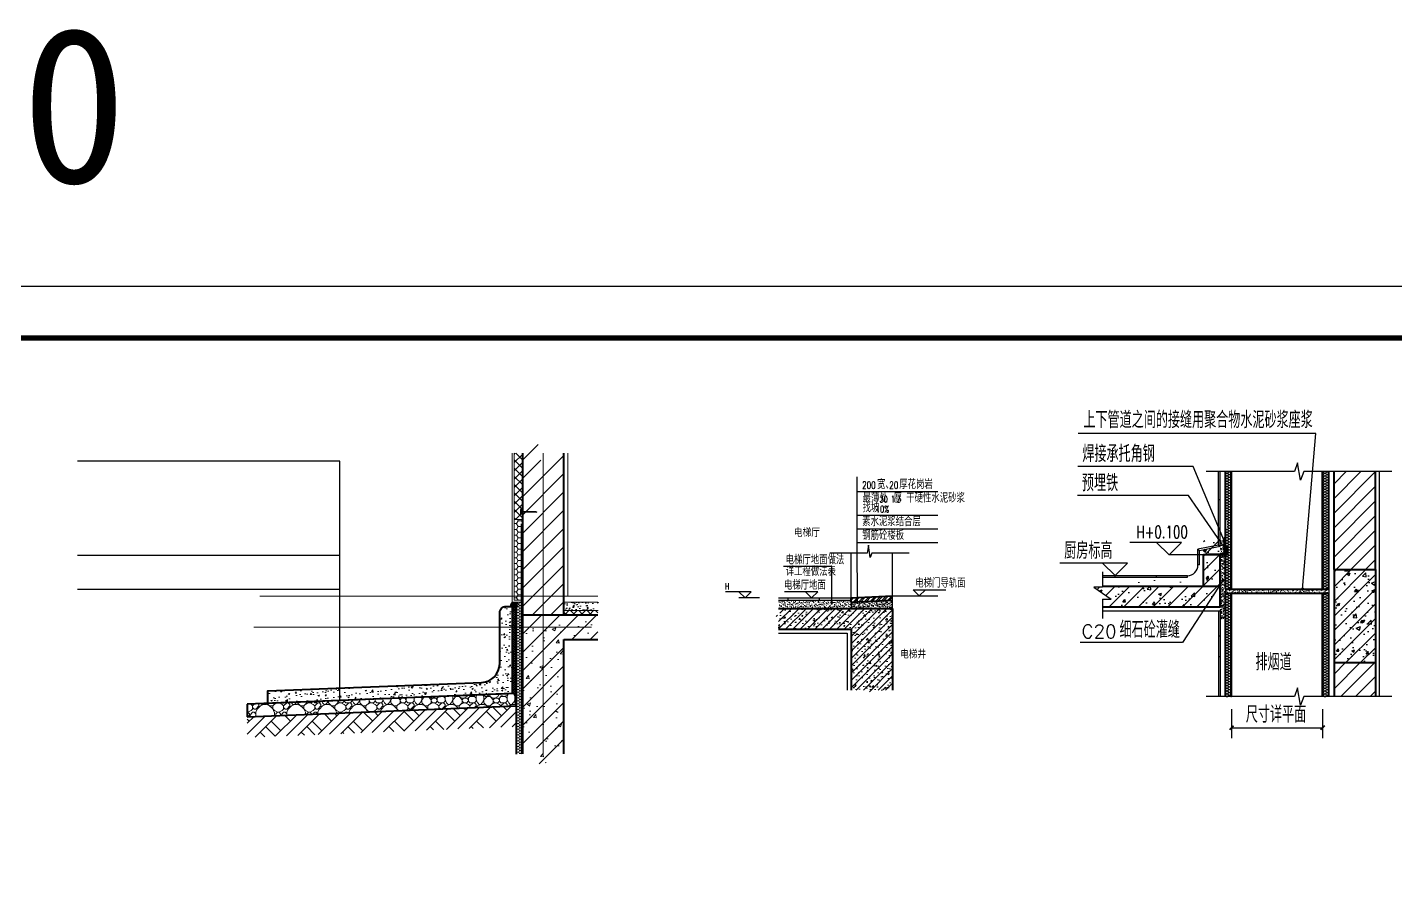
# Model space of a CAD drawing. Extents: x -518115 to 1124316, y -209821 to 1628073.
# Drawn here: x 817215 to 823826, y 933685 to 937882 of the extents above; entities that cross this region are included whole.
import ezdxf

# ---------------------------------------------------------------- set-up
doc = ezdxf.new("R2010")
doc.units = 0
doc.header["$LTSCALE"] = 1000
doc.header["$MEASUREMENT"] = 0
doc.linetypes.add('DASH', pattern=[0.35, 0.25, -0.1])
doc.linetypes.add('DOTE', pattern=[2.42, 2, -0.2, 0.02, -0.2])
for name, color, linetype in [('7', 7, 'Continuous'), ('DIM_ELEV', 3, 'Continuous'), ('DIM_LEAD', 3, 'Continuous'), ('DIM_SYMB', 3, 'Continuous'), ('PUB_DIM', 3, 'Continuous'), ('PUB_HACTH', 252, 'Continuous'), ('PUB_TEXT', 4, 'Continuous'), ('text', 7, 'Continuous'), ('图框', 140, 'Continuous'), ('防水层', 150, 'Continuous')]:
    doc.layers.add(name, color=color, linetype=linetype)
for name, color, linetype, lineweight in [('DOTE', 19, 'DOTE', 9), ('PUB_HATCH', 8, 'Continuous', 9), ('WALL', 9, 'Continuous', 40), ('填充', 251, 'Continuous', 5)]:
    doc.layers.add(name, color=color, linetype=linetype, lineweight=lineweight)
doc.layers.add('yichutu', color=7, linetype='Continuous', true_color=0xffffff, plot=False)
doc.styles.add('_TCH_DIM', font='SIMPLEX.shx', dxfattribs={"width": 0.7, "bigfont": 'GBCBIG.shx'})
doc.styles.add('_TCH_LABEL', font='')
doc.styles.add('ZJDZ', font='')
doc.styles.get('_TCH_LABEL').set_extended_font_data('SimHei')
doc.styles.get('ZJDZ').set_extended_font_data('NSimSun')
pattern_1 = [(0, (786715.956, 1020375.111), (11.25, 6.4951905), [7.5, -15]), (120, (786715.956, 1020375.111), (-11.24999998, 6.49519054), [7.5, -15]), (60, (786715.956, 1020375.111), (2e-08, 12.99038104), [-15, 7.5])]
pattern_2 = [(45, (666826.428, 959920.667), (-6.6291261, 6.6291261), []), (45, (666830.847, 959920.667), (-6.6291261, 6.6291261), [])]
pattern_3 = [(45, (939752.71, 949864.537), (-35.35534, 35.35534), []), (50, (939752.71, 949864.54), (143.45204, -12.55043), [15, -165]), (355, (939752.71, 949864.54), (-27.75027, 150.43843), [12, -132]), (100.4514, (939764.67, 949863.49), (115.70188, 137.88791), [12.74804, -140.22842]), (46.1842, (939752.71, 949904.54), (213.4482, -33.1038), [22.5, -247.5]), (96.6356, (939770.5, 949901.78), (186.93254, 194.82357), [19.12206, -210.3426]), (351.1842, (939752.71, 949904.54), (186.9324, 194.8237), [18, -198]), (21, (939772.71, 949894.54), (119.38141, -80.52378), [15, -165]), (326, (939772.71, 949894.54), (48.66307, 145.03), [12, -132]), (71.4514, (939782.66, 949887.83), (168.04453, 64.5061), [12.74804, -140.22842]), (37.5, (939752.71, 949864.537), (2.43197, 66.57877), [0, -130.4, 0, -134, 0, -132.5]), (7.5, (939752.71, 949864.54), (52.613907, 78.882342), [0, -76.4, 0, -127.4, 0, -50.5]), (327.5, (939708.11, 949864.54), (106.764487, -4.510974), [0, -50, 0, -156, 0, -207]), (317.5, (939688.11, 949864.54), (116.637234, 20.021), [0, -65, 0, -103.6, 0, -147])]
pattern_4 = [(37.5, (650709.088, 959508.072), (-0.4724502, 14.4511783), [0, -11.4, 0, -12.75, 0, -12.1875]), (7.5, (650709.088, 959508.072), (13.2733253, 21.1660955), [0, -6.15, 0, -10.275, 0, -3.9375]), (327.5, (650699.863, 959508.072), (23.356064, 0.0424429), [0, -3.75, 0, -13.5, 0, -17.625]), (317.5, (650699.863, 959508.072), (22.5459495, 6.5825667), [0, -1.875, 0, -8.85, 0, -10.125])]
pattern_5 = [(45, (-1247647.5756, 1238832.15), (-5.612660076, 5.612660076), []), (135, (-1247647.5756, 1238832.15), (-5.612660076, -5.612660076), [])]

# ---------------------------------------------------------------- blocks, each defined once
blk = doc.blocks.new('A$C72245D93')
at = {"layer": '图框'}
blk.add_lwpolyline([(0, 0), (21025, 0), (21025, -14850), (0, -14850)], close=True, dxfattribs=at)
blk.add_lwpolyline([(0, 0), (21025, 0), (21025, -14850), (0, -14850)], close=True, dxfattribs=at)
at = {"layer": '图框', "const_width": 25}
blk.add_lwpolyline([(20775, -14600), (20775, -250), (625, -250), (625, -14600)], close=True, dxfattribs=at)
blk = doc.blocks.new('yct-841-594-84100-59399.9999999999-100-1000.0')
at = {"layer": 'yichutu', "color": 7, "true_color": 0xffffff}
blk.add_lwpolyline([(0, 0), (0, 59400), (84100, 59400), (84100, 0)], close=True, dxfattribs=at)
at = {"layer": 'yichutu', "color": 7, "true_color": 0xffffff, "style": '_TCH_LABEL'}
blk.add_text('A1 1:100', height=3000, dxfattribs=at).set_placement((0, 61400))
blk = doc.blocks.new('_ArchTick')
at = {"color": 0, "linetype": 'ByBlock', "const_width": 0.4}
blk.add_lwpolyline([(-0.5, -0.5), (0.5, 0.5)], dxfattribs=at)

msp = doc.modelspace()

# ---------------------------------------------------------------- hatches: boundary and pattern name
at = {"layer": 'PUB_HACTH'}
h = msp.add_hatch(dxfattribs=at)
h.set_pattern_fill('HONEY', color=256, scale=60, style=0)
h.set_pattern_definition([(0, (786715.956, 1020375.111), (11.25, 6.4951905), [7.5, -15]), (120, (786715.956, 1020375.111), (-11.24999998, 6.49519054), [7.5, -15]), (60, (786715.956, 1020375.111), (2e-08, 12.99038104), [-15, 7.5])])
h.paths.add_polyline_path([(823033.7, 935736.9), (823003.7, 935736.9), (823003.7, 935504.6), (823011.7, 935504.6), (823011.7, 935481.8), (823033.7, 935481.8)])
h.paths.add_polyline_path([(823033.7, 935481.8), (823011.7, 935481.8), (823011.7, 935464.5), (823003.7, 935464.5), (823003.7, 935169.7), (823033.7, 935169.7)])
h = msp.add_hatch(dxfattribs=at)
h.set_pattern_fill('HONEY', color=256, scale=60, style=0)
h.set_pattern_definition(pattern_1)
h.paths.add_polyline_path([(823503.7, 935736.9), (823473.7, 935736.9), (823473.7, 935169.7), (823503.7, 935169.7)])
h = msp.add_hatch(dxfattribs=at)
h.set_pattern_fill('普通砖', color=256, scale=20, style=0)
h.set_pattern_definition([(45, (947146.213, 949976.903), (-35.355353, 35.355353), [])])
h.paths.add_polyline_path([(823728.7, 934650.4), (823728.7, 934814.5), (823528.7, 934814.5), (823528.7, 934650.4)])
h.paths.add_polyline_path([(823728.7, 935736.9), (823528.7, 935736.9), (823528.7, 935264.5), (823728.7, 935264.5)])
h = msp.add_hatch(dxfattribs=at)
h.set_pattern_fill('钢筋混凝土', color=256, scale=20, style=0)
h.set_pattern_definition(pattern_3)
h.paths.add_polyline_path([(822825.6, 935184.5), (822762.9, 935084.5), (822916.9, 935084.5), (822978.7, 935186.3), (822978.7, 935404.5), (822914.1, 935404.5), (822898.7, 935404.5), (822898.7, 935184.5)])
h.paths.add_polyline_path([(822762.9, 935084.5), (822825.6, 935184.5), (822410.2, 935184.5), (822410.2, 935179.3), (822368, 935179.3), (822452.3, 935121.6), (822410.2, 935121.6), (822410.2, 935084.5)])
h = msp.add_hatch(dxfattribs=at)
h.set_pattern_fill('AR-CONC', color=256, scale=30, style=0)
h.set_pattern_definition([(50, (666826.43, 959850.67), (215.17805, -18.82564), [22.5, -247.5]), (355, (666826.43, 959850.67), (-41.6254, 225.65764), [18, -198]), (100.4514, (666844.36, 959849.1), (173.55281, 206.83186), [19.12206, -210.34263]), (46.1842, (666826.43, 959910.67), (320.1723, -49.6557), [33.75, -371.25]), (96.6356, (666853.1, 959906.53), (280.3988, 292.23536), [28.6831, -315.5139]), (351.1842, (666826.43, 959910.67), (280.3986, 292.2356), [27, -297]), (21, (666856.43, 959895.67), (179.07212, -120.78567), [22.5, -247.5]), (326, (666856.43, 959895.67), (72.9946, 217.545), [18, -198]), (71.4514, (666871.35, 959885.6), (252.0668, 96.75915), [19.12206, -210.34263]), (37.5, (666826.43, 959850.67), (3.647957, 99.868156), [0, -195.6, 0, -201, 0, -198.75]), (7.5, (666826.43, 959850.67), (78.92086, 118.32351), [0, -114.6, 0, -191.1, 0, -75.75]), (327.5, (666759.53, 959850.67), (160.14673, -6.76646), [0, -75, 0, -234, 0, -310.5]), (317.5, (666729.53, 959850.67), (174.95585, 30.0315), [0, -97.5, 0, -155.4, 0, -220.5])])
h.paths.add_polyline_path([(823728.7, 935264.5), (823528.7, 935264.5), (823528.7, 934814.5), (823728.7, 934814.5)])
h = msp.add_hatch(dxfattribs=at)
h.set_pattern_fill('钢筋混凝土', color=256, scale=20, style=0)
h.set_pattern_definition(pattern_3)
h.paths.add_polyline_path([(823728.7, 935264.5), (823528.7, 935264.5), (823528.7, 934814.5), (823728.7, 934814.5)])
at = {"layer": 'PUB_HACTH', "ltscale": 0.8}
h = msp.add_hatch(color=256, dxfattribs=at)
h.dxf.hatch_style = 1
h.paths.add_polyline_path([(819576.9, 935106), (819556.9, 935106, 0.198897), (819548.6, 935086), (819557, 935086), (819576.9, 935086), (819576.9, 935088.5)])
h = msp.add_hatch(color=256, dxfattribs=at)
h.dxf.hatch_style = 1
edge = h.paths.add_edge_path()
edge.add_ellipse((819580.9, 935096), major_axis=(0, 10), ratio=0.619938, start_angle=90, end_angle=138.86003, ccw=False)
edge.add_line((819574.7, 935096), (819553.1, 935101.4))
edge.add_arc((819576.9, 935086), 28.3, 147.06768, 180)
edge.add_line((819548.6, 935086), (819557, 935086))
edge.add_line((819557, 935086), (819576.9, 935086))
edge.add_line((819576.9, 935086), (819576.9, 935088.5))
at = {"layer": 'PUB_HACTH'}
h = msp.add_hatch(dxfattribs=at)
h.set_pattern_fill('HONEY', color=256, scale=60, style=0)
h.set_pattern_definition(pattern_1)
h.paths.add_polyline_path([(823033.7, 935149.7), (823003.7, 935149.7), (823003.7, 934650.4), (823033.7, 934650.4)])
h = msp.add_hatch(dxfattribs=at)
h.set_pattern_fill('HONEY', color=256, scale=60, style=0)
h.set_pattern_definition(pattern_1)
h.paths.add_polyline_path([(823503.7, 935149.7), (823473.7, 935149.7), (823473.7, 934650.4), (823503.7, 934650.4)])
at = {"layer": 'PUB_HACTH', "ltscale": 0.8}
h = msp.add_hatch(dxfattribs=at)
h.set_pattern_fill('ANSI37', color=256, scale=5)
h.set_pattern_definition(pattern_5)
h.paths.add_polyline_path([(819576.9, 935086), (819557, 935086), (819557, 934986), (819576.9, 934986)])
h = msp.add_hatch(dxfattribs=at)
h.set_pattern_fill('ANSI37', color=256, scale=5)
h.set_pattern_definition(pattern_5)
h.paths.add_polyline_path([(819576.9, 934986), (819557, 934986), (819557, 934665.5), (819576.9, 934665.5)])
at = {"layer": 'PUB_HATCH', "ltscale": 0.5}
h = msp.add_hatch(dxfattribs=at)
h.set_pattern_fill('普通砖', color=256, scale=25, style=0)
h.set_pattern_definition([(45, (996453.92, 1634572.69), (-44.1941915, 44.1941915), [])])
h.paths.add_polyline_path([(819634.3, 935825.3), (819606.9, 935825.3), (819606.9, 935046), (819806.9, 935046), (819806.9, 935825.3), (819746.8, 935825.3), (819708.6, 935720.3), (819671.6, 935930.3)])
h = msp.add_hatch(dxfattribs=at)
h.set_pattern_fill('多孔材料', color=256, scale=10, style=0)
h.set_pattern_definition([(45, (996473.917, 1634527.81), (-20.0000203, 20.0000203), []), (135, (996473.917, 1634527.81), (-20.0000203, -20.0000203), [])])
h.paths.add_polyline_path([(819606.9, 935825.3), (819566.9, 935825.3), (819566.9, 935506), (819606.9, 935506)])
at = {"layer": 'PUB_HATCH', "linetype": 'ByBlock'}
h = msp.add_hatch(dxfattribs=at)
h.set_pattern_fill('HONEY', color=256, scale=10, style=0)
h.set_pattern_definition([(0, (-141890.437, 1193538.376), (23.8125, 13.74815), [15.875, -31.75]), (120, (-141890.437, 1193538.376), (-23.81249716, 13.74815493), [15.875, -31.75]), (60, (-141890.437, 1193538.376), (2.84e-06, 27.49630493), [-31.75, 15.875])])
h.paths.add_polyline_path([(819606.9, 935506), (819566.9, 935506), (819566.9, 935116), (819606.9, 935116)])
h = msp.add_hatch(dxfattribs=at)
h.set_pattern_fill('HONEY', color=256, scale=5, style=0)
h.set_pattern_definition([(0, (744523.987, 939418.946), (11.90625, 6.874075), [7.9375, -15.875]), (120, (744523.987, 939418.946), (-11.9062486, 6.87407746), [7.9375, -15.875]), (60, (744523.987, 939418.946), (1.4e-06, 13.74815246), [-15.875, 7.9375])])
edge = h.paths.add_edge_path()
edge.add_ellipse((819580.9, 935096), major_axis=(0, 10), ratio=0.619938, start_angle=0, end_angle=360, ccw=False)
h = msp.add_hatch(dxfattribs=at)
h.set_pattern_fill('HONEY', color=256, scale=5, style=0)
h.set_pattern_definition([(0, (829058.8504, 1070448.0666), (11.90625, 6.874075), [7.9375, -15.875]), (120, (829058.8504, 1070448.0666), (-11.90624858, 6.87407746), [7.9375, -15.875]), (60, (829058.8504, 1070448.0666), (1.42e-06, 13.74815246), [-15.875, 7.9375])])
h.paths.add_polyline_path([(819576.9, 934373), (819607, 934373.8), (819607, 935106), (819580.9, 935106), (819580.9, 935086), (819576.9, 935086)])
at = {"layer": 'PUB_HATCH', "ltscale": 0.5}
h = msp.add_hatch(dxfattribs=at)
h.set_pattern_fill('AR-CONC', color=256, scale=25, style=0)
h.set_pattern_definition([(50, (-108034.43, 1149190.31), (45.5461672, -3.9847714), [4.7625, -52.3875]), (355, (-108034.43, 1149190.31), (-8.8107065, 47.7641607), [3.81, -41.91]), (100.451, (-108030.635, 1149189.977), (36.7356254, 43.779172), [4.0475, -44.5225]), (46.1842, (-108034.43, 1149203.01), (67.7697602, -10.510582), [7.14375, -78.58125]), (96.6356, (-108028.78, 1149202.133), (59.3510586, 61.856389), [6.07125, -66.78375]), (351.184, (-108034.43, 1149203.01), (59.3511515, 61.8562795), [5.715, -62.865]), (21, (-108028.08, 1149199.834), (37.90372, -25.5663796), [4.7625, -52.3875]), (326, (-108028.08, 1149199.834), (15.450507, 46.0469915), [3.81, -41.91]), (71.4514, (-108024.92, 1149197.704), (53.3541227, 20.4807144), [4.0475, -44.5225]), (37.5, (-108034.43, 1149190.31), (0.7721508, 21.13875972), [0, -41.402, 0, -42.545, 0, -42.06875]), (7.5, (-108034.43, 1149190.31), (16.70491563, 25.0451437), [0, -24.257, 0, -40.4495, 0, -16.03375]), (327.5, (-108048.59, 1149190.31), (33.8976488, -1.432186), [0, -15.875, 0, -49.53, 0, -65.7225]), (317.5, (-108054.94, 1149190.31), (37.03229535, 6.3566228), [0, -20.6375, 0, -32.893, 0, -46.6725])])
h.paths.add_polyline_path([(819970.9, 935066), (819970.9, 935071.3), (819918.4, 935090.4), (820007.3, 935106), (819806.9, 935106), (819806.9, 935066)])
at = {"layer": 'PUB_HATCH', "linetype": 'ByBlock'}
h = msp.add_hatch(dxfattribs=at)
h.set_pattern_fill('混凝土', color=256, scale=10, style=0)
h.set_pattern_definition([(50, (741163.16, 939657.946), (71.72602, -6.275213), [7.5, -82.5]), (355, (741163.16, 939657.946), (-13.87513, 75.21921), [6, -66]), (100.4514, (741169.136, 939657.42), (57.85094, 68.943954), [6.37402, -70.11421]), (46.1842, (741163.16, 939677.95), (106.7241, -16.5519), [11.25, -123.75]), (96.6356, (741172.05, 939676.57), (93.46627, 97.41179), [9.56103, -105.1713]), (351.1842, (741163.16, 939677.95), (93.4662, 97.41186), [9, -99]), (21, (741173.16, 939672.946), (59.690705, -40.26189), [7.5, -82.5]), (326, (741173.16, 939672.946), (24.33153, 72.515005), [6, -66]), (71.4514, (741178.134, 939669.59), (84.02226, 32.25305), [6.37402, -70.11421]), (37.5, (741163.16, 939657.946), (1.2159855, 33.289385), [0, -65.2, 0, -67, 0, -66.25]), (7.5, (741163.16, 939657.946), (26.306954, 39.441171), [0, -38.2, 0, -63.7, 0, -25.25]), (327.5, (741140.86, 939657.946), (53.382244, -2.255487), [0, -25, 0, -78, 0, -103.5]), (317.5, (741130.86, 939657.946), (58.318617, 10.010498), [0, -32.5, 0, -51.8, 0, -73.5])])
edge = h.paths.add_edge_path()
edge.add_line((819557, 935086), (819557, 934664.7))
edge.add_line((819557, 934664.7), (818377.2, 934617.6))
edge.add_line((818377.2, 934617.6), (818377.2, 934677.6))
edge.add_line((818377.2, 934677.6), (819410.6, 934718.9))
edge.add_arc((819407, 934808.9), 90, 272.29061, 360)
edge.add_line((819497, 934808.9), (819497, 935056))
edge.add_arc((819527, 935056), 30, 90, 180, ccw=False)
edge.add_line((819527, 935086), (819557, 935086))
at = {"layer": 'PUB_HATCH', "ltscale": 0.5}
h = msp.add_hatch(dxfattribs=at)
h.set_pattern_fill('钢筋混凝土', color=256, scale=25, style=0)
h.set_pattern_definition([(45, (996453.92, 1634527.81), (-44.194174, 44.194174), []), (50, (996453.92, 1634527.81), (179.315046, -15.688034), [18.75, -206.25]), (355, (996453.92, 1634527.81), (-34.687833, 188.048033), [15, -165]), (100.4514, (996468.86, 1634526.5), (144.627345, 172.359886), [15.935047, -175.28553]), (46.1842, (996453.92, 1634577.8), (266.81026, -41.379754), [28.125, -309.375]), (96.6356, (996476.15, 1634574.36), (233.66568, 243.52947), [23.90257, -262.92825]), (351.1842, (996453.92, 1634577.8), (233.66549, 243.52965), [22.5, -247.5]), (21, (996478.92, 1634565.31), (149.226763, -100.654723), [18.75, -206.25]), (326, (996478.92, 1634565.31), (60.828833, 181.28751), [15, -165]), (71.4514, (996491.35, 1634556.92), (210.055657, 80.632624), [15.935047, -175.28553]), (37.5, (996453.92, 1634527.81), (3.039964, 83.2234635), [0, -163, 0, -167.5, 0, -165.625]), (7.5, (996453.92, 1634527.81), (65.767384, 98.602928), [0, -95.5, 0, -159.25, 0, -63.125]), (327.5, (996398.17, 1634527.81), (133.455609, -5.638718), [0, -62.5, 0, -195, 0, -258.75]), (317.5, (996373.17, 1634527.81), (145.796542, 25.026246), [0, -81.25, 0, -129.5, 0, -183.75])])
h.paths.add_polyline_path([(819697.6, 934268.4), (819735.8, 934373.4), (819806.9, 934373.4), (819806.9, 934926), (819970.9, 934926), (819970.9, 935046), (819606.9, 935046), (819606.9, 934373.4), (819623.3, 934373.4), (819660.6, 934478.4)])
h = msp.add_hatch(dxfattribs=at)
h.set_pattern_fill('多孔材料', color=256, scale=10, style=0)
h.set_pattern_definition([(45, (-107285.738, 1149190.31), (-20.0000203, 20.0000203), []), (135, (-107285.738, 1149190.31), (-20.0000203, -20.0000203), [])])
h.paths.add_polyline_path([(819970.9, 935046), (819970.9, 935066), (819806.9, 935066), (819806.9, 935046)])
at = {"layer": 'PUB_HATCH', "linetype": 'ByBlock'}
h = msp.add_hatch(dxfattribs=at)
h.set_pattern_fill('卵石砌体', color=256, scale=20, style=0)
h.set_pattern_definition([(0, (-1689427.01, 368475.46), (0, 150), [7.5, -22.5, 7.5, -112.5]), (0, (-1689389.51, 368490.46), (0, 150), [7.5, -142.5]), (0, (-1689464.51, 368505.46), (0, 150), [15, -135]), (0, (-1689502.01, 368512.96), (0, 150), [22.5, -127.5]), (0, (-1689427.01, 368520.46), (0, 150), [15, -15, 22.5, -97.5]), (0, (-1689434.51, 368542.96), (0, 150), [22.5, -127.5]), (0, (-1689472.01, 368550.46), (0, 150), [22.5, -52.5, 22.5, -52.5]), (0, (-1689502.01, 368572.96), (0, 150), [22.5, -7.5, 7.5, -112.5]), (0, (-1689404.51, 368587.96), (0, 150), [7.5, -142.5]), (0, (-1689434.51, 368602.96), (0, 150), [15, -135]), (90, (-1689532.01, 368610.46), (-150, 9e-15), [15, -135]), (90, (-1689517.01, 368505.46), (-150, 9e-15), [7.5, -15, 22.5, -105]), (90, (-1689479.51, 368520.46), (-150, 9e-15), [30, -7.5, 7.5, -105]), (90, (-1689457.01, 368557.96), (-150, 9e-15), [22.5, -127.5]), (90, (-1689449.51, 368490.46), (-150, 9e-15), [15, -135]), (90, (-1689442.01, 368610.46), (-150, 9e-15), [15, -135]), (90, (-1689434.51, 368520.46), (-150, 9e-15), [15, -75, 7.5, -52.5]), (90, (-1689412.01, 368595.46), (-150, 9e-15), [7.5, -7.5, 7.5, -127.5]), (90, (-1689404.51, 368527.96), (-150, 9e-15), [15, -22.5, 15, -97.5]), (90, (-1689397.01, 368490.46), (-150, 9e-15), [15, -135]), (45, (-1689524.51, 368490.46), (9e-15, 149.9999997), [21.21315, -42.426404, 31.8198, -116.672678]), (45, (-1689532.01, 368490.46), (9e-15, 149.9999997), [21.213203, -190.91883]), (45, (-1689449.51, 368505.46), (9e-15, 149.9999997), [21.213203, -190.91883]), (45, (-1689464.51, 368580.46), (9e-15, 149.9999997), [21.213203, -190.91883]), (45, (-1689397.01, 368505.46), (9e-15, 149.9999997), [21.213203, -190.91883]), (45, (-1689524.51, 368520.46), (9e-15, 149.9999997), [10.606602, -201.52542]), (45, (-1689509.51, 368565.46), (9e-15, 149.9999997), [10.606602, -201.52542]), (45, (-1689494.51, 368512.96), (9e-15, 149.9999997), [10.606602, -201.52542]), (45, (-1689479.51, 368565.46), (9e-15, 149.9999997), [10.606602, -201.52542]), (45, (-1689434.51, 368535.46), (9e-15, 149.9999997), [10.606602, -201.52542]), (45, (-1689434.51, 368617.96), (9e-15, 149.9999997), [10.606602, -201.52542]), (45, (-1689419.51, 368602.96), (9e-15, 149.9999997), [10.606602, -201.52542]), (45, (-1689412.01, 368520.46), (9e-15, 149.9999997), [10.606602, -201.52542]), (45, (-1689404.51, 368482.96), (9e-15, 149.9999997), [10.606602, -201.52542]), (45, (-1689404.51, 368542.96), (9e-15, 149.9999997), [10.606602, -201.52542]), (45, (-1689404.51, 368617.96), (9e-15, 149.9999997), [10.606602, -201.52542]), (45, (-1689397.01, 368587.96), (9e-15, 149.9999997), [10.606602, -201.52542]), (135, (-1689427.01, 368602.96), (-149.9999997, 9e-15), [10.606602, -201.52542]), (135, (-1689412.01, 368617.96), (-149.9999997, 9e-15), [10.606602, -201.52542]), (135, (-1689404.51, 368587.96), (-149.9999997, 9e-15), [10.606602, -201.52542]), (135, (-1689382.01, 368617.96), (-149.9999997, 9e-15), [10.606602, -201.52542]), (135, (-1689457.01, 368565.46), (-149.9999997, 9e-15), [10.606602, -201.52542]), (135, (-1689472.01, 368550.46), (-149.9999997, 9e-15), [10.606602, -201.52542]), (135, (-1689517.01, 368512.96), (-149.9999997, 9e-15), [10.606602, -201.52542]), (135, (-1689502.01, 368512.96), (-149.9999997, 9e-15), [10.606602, -201.52542]), (135, (-1689487.01, 368565.46), (-149.9999997, 9e-15), [10.606602, -201.52542]), (135, (-1689517.01, 368542.96), (-149.9999997, 9e-15), [10.606602, -201.52542]), (135, (-1689427.01, 368520.46), (-149.9999997, 9e-15), [10.606602, -201.52542]), (135, (-1689404.51, 368535.46), (-149.9999997, 9e-15), [10.606602, -201.52542]), (135, (-1689397.01, 368505.46), (-149.9999997, 9e-15), [10.606602, -201.52542]), (135, (-1689397.01, 368520.46), (-149.9999997, 9e-15), [10.606602, -201.52542]), (135, (-1689389.51, 368490.46), (-149.9999997, 9e-15), [10.606602, -201.52542]), (135, (-1689509.51, 368580.46), (-149.9999997, 9e-15), [21.213203, -190.91883]), (135, (-1689434.51, 368535.46), (-149.9999997, 9e-15), [21.213203, -190.91883]), (135, (-1689442.01, 368482.96), (-149.9999997, 9e-15), [53.033008, -159.099024]), (26.5650512, (-1689532.01, 368550.46), (149.9999994, 1.2e-06), [16.77, -318.64018]), (26.5650512, (-1689509.51, 368505.46), (149.9999994, 1.2e-06), [16.77, -318.64018]), (26.5650512, (-1689479.51, 368572.96), (149.9999994, 1.2e-06), [16.77, -318.64018]), (26.5650512, (-1689419.51, 368475.46), (149.9999994, 1.2e-06), [16.77, -318.64018]), (26.5650512, (-1689442.01, 368512.96), (149.9999994, 1.2e-06), [16.77, -318.64018]), (26.5650512, (-1689427.01, 368542.96), (149.9999994, 1.2e-06), [16.77, -318.64018]), (26.5650512, (-1689449.51, 368595.46), (149.9999994, 1.2e-06), [16.77, -318.64018]), (26.5650512, (-1689397.01, 368587.96), (149.9999994, 1.2e-06), [16.77, -318.64018]), (63.4349488, (-1689517.01, 368550.46), (1e-07, 149.9999999), [16.77, -318.64018]), (63.4349488, (-1689517.01, 368557.96), (1e-07, 149.9999999), [16.77, -318.64018]), (63.4349488, (-1689457.01, 368580.46), (1e-07, 149.9999999), [33.54, -301.87018]), (63.4349488, (-1689404.51, 368572.96), (1e-07, 149.9999999), [16.77, -318.64018]), (63.4349488, (-1689412.01, 368550.46), (1e-07, 149.9999999), [16.77, -318.64018]), (63.4349488, (-1689487.01, 368520.46), (1e-07, 149.9999999), [16.77, -318.64018]), (63.4349488, (-1689412.01, 368602.96), (1e-07, 149.9999999), [16.77, -318.64018]), (63.4349488, (-1689389.51, 368595.46), (1e-07, 149.9999999), [16.77, -318.64018]), (116.5650512, (-1689524.51, 368595.46), (-1.2e-06, 149.9999994), [16.77, -318.64018]), (116.5650512, (-1689442.01, 368475.46), (-1.2e-06, 149.9999994), [16.77, -318.64018]), (116.5650512, (-1689509.51, 368572.96), (-1.2e-06, 149.9999994), [16.77, -318.64018]), (116.5650512, (-1689397.01, 368557.96), (-1.2e-06, 149.9999994), [16.77, -318.64018]), (116.5650512, (-1689449.51, 368550.46), (-1.2e-06, 149.9999994), [16.77, -318.64018]), (116.5650512, (-1689404.51, 368580.46), (-1.2e-06, 149.9999994), [16.77, -318.64018]), (116.5650512, (-1689479.51, 368550.46), (-1.2e-06, 149.9999994), [16.77, -318.64018]), (116.5650512, (-1689509.51, 368520.46), (-1.2e-06, 149.9999994), [16.77, -318.64018]), (153.4349488, (-1689517.01, 368587.96), (-149.9999999, 1e-07), [16.77, -318.64018]), (153.4349488, (-1689464.51, 368505.46), (-149.9999999, 1e-07), [16.77, -318.64018]), (153.4349488, (-1689494.51, 368572.96), (-149.9999999, 1e-07), [16.77, -318.64018]), (153.4349488, (-1689404.51, 368512.96), (-149.9999999, 1e-07), [16.77, -318.64018]), (153.4349488, (-1689427.01, 368475.46), (-149.9999999, 1e-07), [16.77, -318.64018]), (153.4349488, (-1689412.01, 368595.46), (-149.9999999, 1e-07), [16.77, -318.64018]), (153.4349488, (-1689434.51, 368542.96), (-149.9999999, 1e-07), [16.77, -318.64018]), (153.4349488, (-1689517.01, 368587.96), (-149.9999999, 1e-07), [16.77, -318.64018]), (153.4349488, (-1689382.01, 368550.46), (-149.9999999, 1e-07), [16.77, -318.64018]), (243.4349488, (-1689524.51, 368490.46), (-1e-07, -149.9999999), [16.77, -318.64018])])
h.paths.add_polyline_path([(818277.2, 934553.5), (819577, 934605.5), (819577, 934665.5), (818277.2, 934613.6)])
at = {"layer": 'PUB_HATCH'}
h = msp.add_hatch(dxfattribs=at)
h.set_pattern_fill('夯实土壤', color=256, scale=25, style=0)
h.set_pattern_definition([(45, (741192.66, 939697.98), (-99.3485, 99.3485), []), (45, (741245.16, 939697.98), (-99.3485, 99.3485), []), (45, (741297.66, 939697.98), (-99.3485, 99.3485), []), (135, (741192.66, 939697.98), (-99.3485, -99.3485), [66.25, -74.25]), (135, (741218.91, 939724.23), (-99.3485, -99.3485), [66.25, -74.25]), (135, (741245.16, 939750.48), (-99.3485, -99.3485), [66.25, -74.25])])
h.paths.add_polyline_path([(819577, 934605.5), (818277.2, 934553.5), (818277.2, 934453.4), (819577, 934505.4)])
at = {"layer": '填充'}
h = msp.add_hatch(dxfattribs=at)
h.set_pattern_fill('ANSI32', color=256, scale=25, style=0)
h.set_pattern_definition(pattern_2)
h.paths.add_polyline_path([(823003.7, 935423.5), (822998.7, 935419.5), (822998.7, 935339.5), (822918.7, 935339.5), (822914.1, 935334.5), (823003.7, 935334.5)])
h = msp.add_hatch(dxfattribs=at)
h.set_pattern_fill('AR-SAND', color=256, scale=7.5, style=0)
h.set_pattern_definition([(37.5, (663625.924, 959978.077), (-0.4724502, 14.4511783), [0, -11.4, 0, -12.75, 0, -12.1875]), (7.5, (663625.924, 959978.077), (13.2733253, 21.1660955), [0, -6.15, 0, -10.275, 0, -3.9375]), (327.5, (663616.7, 959978.077), (23.356064, 0.0424429), [0, -3.75, 0, -13.5, 0, -17.625]), (317.5, (663616.7, 959978.077), (22.5459495, 6.5825667), [0, -1.875, 0, -8.85, 0, -10.125])])
h.paths.add_polyline_path([(823003.7, 935364.5), (823003.7, 935404.5), (822978.7, 935404.5), (822978.7, 935024.5), (823003.7, 935024.5), (823003.7, 935344.5)])
h = msp.add_hatch(dxfattribs=at)
h.set_pattern_fill('ANSI32', color=256, scale=25, style=0)
h.set_pattern_definition(pattern_2)
h.paths.add_polyline_path([(823011.7, 935374.6), (823003.7, 935374.6), (823003.7, 935334.5), (823011.7, 935334.5)])
h = msp.add_hatch(dxfattribs=at)
h.set_pattern_fill('AR-CONC', color=256, scale=30, style=0)
h.set_pattern_definition([(50, (663625.92, 960038.08), (215.17805, -18.82564), [22.5, -247.5]), (355, (663625.92, 960038.08), (-41.6254, 225.65764), [18, -198]), (100.4514, (663643.86, 960036.5), (173.55281, 206.83186), [19.12206, -210.34263]), (46.1842, (663625.92, 960098.08), (320.1723, -49.6557), [33.75, -371.25]), (96.6356, (663652.6, 960093.94), (280.3988, 292.23536), [28.6831, -315.5139]), (351.1842, (663625.92, 960098.08), (280.3986, 292.2356), [27, -297]), (21, (663655.92, 960083.08), (179.07212, -120.78567), [22.5, -247.5]), (326, (663655.92, 960083.08), (72.9946, 217.545), [18, -198]), (71.4514, (663670.85, 960073.01), (252.0668, 96.75915), [19.12206, -210.34263]), (37.5, (663625.924, 960038.08), (3.647957, 99.868156), [0, -195.6, 0, -201, 0, -198.75]), (7.5, (663625.92, 960038.08), (78.92086, 118.323514), [0, -114.6, 0, -191.1, 0, -75.75]), (327.5, (663559.024, 960038.08), (160.14673, -6.76646), [0, -75, 0, -234, 0, -310.5]), (317.5, (663529.02, 960038.08), (174.95585, 30.0315), [0, -97.5, 0, -155.4, 0, -220.5])])
h.paths.add_polyline_path([(822898.7, 935219.5), (822410.2, 935219.5), (822410.2, 935184.5), (822898.7, 935184.5)])
h = msp.add_hatch(dxfattribs=at)
h.set_pattern_fill('AR-SAND', color=256, scale=7.5, style=0)
h.set_pattern_definition([(37.5, (786715.956, 1020375.111), (-0.4724502, 14.4511783), [0, -11.4, 0, -12.75, 0, -12.1875]), (7.5, (786715.956, 1020375.111), (13.2733253, 21.1660955), [0, -6.15, 0, -10.275, 0, -3.9375]), (327.5, (786706.731, 1020375.111), (23.356064, 0.0424429), [0, -3.75, 0, -13.5, 0, -17.625]), (317.5, (786706.731, 1020375.111), (22.5459495, 6.5825667), [0, -1.875, 0, -8.85, 0, -10.125])])
h.paths.add_polyline_path([(823003.7, 935169.7), (823003.7, 935149.7), (823503.7, 935149.7), (823503.7, 935169.7)])
h = msp.add_hatch(dxfattribs=at)
h.set_pattern_fill('AR-SAND', color=256, scale=7.5, style=0)
h.set_pattern_definition(pattern_4)
h.paths.add_polyline_path([(821195.7, 935106.6), (821195.7, 935116.7), (820844.3, 935116.7), (820844.3, 935076.7), (821195.7, 935076.7)])
h = msp.add_hatch(dxfattribs=at)
h.set_pattern_fill('ANSI32', color=256, scale=50, style=0)
h.set_pattern_definition([(45, (650709.088, 959508.072), (-13.2582521, 13.2582521), []), (45, (650717.926, 959508.072), (-13.2582521, 13.2582521), [])])
h.paths.add_polyline_path([(821395.7, 935136.7), (821195.7, 935126.7), (821195.7, 935106.6), (821395.7, 935116.6)])
h = msp.add_hatch(dxfattribs=at)
h.set_pattern_fill('AR-SAND', color=256, scale=7.5, style=0)
h.set_pattern_definition(pattern_4)
h.paths.add_polyline_path([(821395.7, 935116.6), (821195.7, 935106.6), (821195.7, 935076.7), (821395.7, 935076.7)])
h = msp.add_hatch(dxfattribs=at)
h.set_pattern_fill('钢筋混凝土', color=256, scale=10, style=0)
h.set_pattern_definition([(45, (937138.142, 945134.638), (-17.6776695, 17.6776695), []), (50, (937138.14, 945134.64), (71.726018, -6.275213), [7.5, -82.5]), (355, (937138.14, 945134.64), (-13.875133, 75.219213), [6, -66]), (100.4514, (937144.12, 945134.115), (57.85094, 68.943954), [6.37402, -70.11421]), (46.1842, (937138.14, 945154.64), (106.724105, -16.5519), [11.25, -123.75]), (96.6356, (937147.04, 945153.26), (93.46627, 97.41179), [9.56103, -105.1713]), (351.1842, (937138.14, 945154.64), (93.46619, 97.41186), [9, -99]), (21, (937148.14, 945149.64), (59.690705, -40.26189), [7.5, -82.5]), (326, (937148.14, 945149.64), (24.331533, 72.515005), [6, -66]), (71.4514, (937153.116, 945146.28), (84.022263, 32.25305), [6.37402, -70.11421]), (37.5, (937138.142, 945134.638), (1.2159855, 33.2893854), [0, -65.2, 0, -67, 0, -66.25]), (7.5, (937138.142, 945134.638), (26.306954, 39.441171), [0, -38.2, 0, -63.7, 0, -25.25]), (327.5, (937115.842, 945134.638), (53.3822436, -2.255487), [0, -25, 0, -78, 0, -103.5]), (317.5, (937105.84, 945134.64), (58.318617, 10.010498), [0, -32.5, 0, -51.8, 0, -73.5])])
h.paths.add_polyline_path([(821395.7, 935076.7), (820844.3, 935076.7), (820844.3, 935055.9), (820865.3, 935048.4), (820823.3, 935041), (820844.3, 935033.4), (820844.3, 934976.7), (821195.7, 934976.7), (821195.7, 934681.7), (821271, 934681.7), (821278.4, 934702.7), (821285.8, 934660.7), (821293.5, 934681.7), (821395.7, 934681.7)])

# ---------------------------------------------------------------- linework, layer by layer
at = {"layer": '7'}
for p, q in [((822970.7, 935382.5), (822970.7, 935736.9)), ((822978.7, 935374.5), (822978.7, 935736.9)), ((823748.7, 934650.4), (823748.7, 935736.9)), ((822970.7, 935601.7), (822978.7, 935601.7)), ((822970.7, 935382.5), (822870.7, 935362.5)), ((822878.7, 935354.5), (822870.7, 935362.5)), ((822870.7, 935285.8), (822870.7, 935362.5)), ((822978.7, 935374.5), (822878.7, 935354.5)), ((822970.7, 935382.5), (822978.7, 935374.5)), ((822998.7, 935419.5), (823003.7, 935423.5)), ((822998.7, 935339.5), (822998.7, 935419.5)), ((823003.7, 935334.5), (823003.7, 935423.5)), ((823011.7, 935374.6), (823003.7, 935374.6)), ((823011.7, 935334.5), (823011.7, 935374.6)), ((821195.7, 935126.7), (821195.7, 935343.3)), ((821395.7, 935076.7), (821395.7, 935343.3)), ((822878.7, 935286.3), (822878.7, 935354.5)), ((822918.7, 935339.5), (822914.1, 935334.5)), ((822914.1, 935334.5), (823003.7, 935334.5)), ((822918.7, 935339.5), (822998.7, 935339.5)), ((823003.7, 935334.5), (823011.7, 935334.5)), ((822410.2, 935234.5), (822820.7, 935234.5)), ((822410.2, 935226.5), (822820.7, 935226.5)), ((822410.2, 935226.5), (822820.7, 935226.5)), ((822470.7, 935226.5), (822470.7, 935234.5)), ((822670.7, 935226.5), (822670.7, 935234.5)), ((822820.7, 935226.5), (822820.7, 935234.5)), ((822878.7, 935286.3), (822870.7, 935286.3)), ((823003.7, 935169.7), (823003.7, 935149.7)), ((823503.7, 935169.7), (823503.7, 935149.7)), ((820844.3, 935126.7), (821195.7, 935126.7)), ((820844.3, 935116.7), (821195.7, 935116.7)), ((820890.1, 935126.7), (820890.1, 935116.7)), ((821041.1, 935126.7), (821041.1, 935116.7)), ((821195.7, 935106.6), (821195.7, 935076.7)), ((822410.2, 935064.5), (822978.7, 935064.5)), ((822970.7, 935064.5), (822970.7, 934650.4)), ((822978.7, 935084.5), (823003.7, 935084.5)), ((822978.7, 935064.5), (822978.7, 934650.4)), ((820844.3, 934956.7), (821175.7, 934956.7)), ((821175.7, 934956.7), (821175.7, 934681.7)), ((822970.7, 934944.5), (822978.7, 934944.5)), ((822970.7, 934844.5), (822978.7, 934844.5))]:
    msp.add_line(p, q, dxfattribs=at)
msp.add_arc((822819.2, 935286), 51.6, 271.73065, 0.28743, dxfattribs=at)
at = {"layer": 'DIM_ELEV'}
for p, q in [((822791.3, 935394.5), (822541.6, 935394.5)), ((822731.3, 935334.5), (822671.3, 935394.5)), ((822731.3, 935334.5), (822791.3, 935394.5)), ((822530.7, 935294.5), (822203.2, 935294.5)), ((822470.7, 935234.5), (822410.7, 935294.5)), ((822470.7, 935234.5), (822530.7, 935294.5)), ((821494.3, 935166.7), (821652.2, 935166.7)), ((821524.3, 935136.7), (821494.3, 935166.7)), ((821524.3, 935136.7), (821554.3, 935166.7)), ((820712.8, 935156.7), (820588.1, 935156.7)), ((820682.8, 935126.7), (820652.8, 935156.7)), ((820752.8, 935126.7), (820652.8, 935126.7)), ((820682.8, 935126.7), (820712.8, 935156.7)), ((821034, 935156.7), (820873.7, 935156.7)), ((821004, 935126.7), (820974, 935156.7)), ((821004, 935126.7), (821034, 935156.7))]:
    msp.add_line(p, q, dxfattribs=at)
at = {"layer": 'DIM_LEAD'}
for p, q in [((823440.5, 935921.5), (822292.4, 935921.5)), ((823377, 935169.7), (823440.5, 935921.5)), ((818724.1, 935787.9), (817457, 935787.9)), ((818724.1, 934627.7), (818724.1, 935787.9)), ((822847.3, 935761.8), (822291.5, 935761.8)), ((822998.7, 935399.4), (822847.3, 935761.8)), ((822825.7, 935620.9), (822289.5, 935620.9)), ((823011.7, 935351.8), (822825.7, 935620.9)), ((818724.1, 935331.2), (817457, 935331.2)), ((821101.2, 935278.9), (820868.3, 935278.9)), ((821101.2, 935095.1), (821101.2, 935278.9)), ((818724.1, 935168.2), (817457, 935168.2)), ((822991.2, 935211), (822795.7, 934912.3)), ((822795.7, 934912.3), (822301.4, 934912.3))]:
    msp.add_line(p, q, dxfattribs=at)
at = {"layer": 'DIM_LEAD', "const_width": 8}
for points in [[(823000.3, 935395.7, 1), (822997.2, 935403.1, 1)], [(823014, 935348.5, 1), (823009.5, 935355.1, 1)], [(822994, 935213.8, 1), (822988.4, 935208.2, 1)], [(823378.7, 935166.1, 1), (823375.3, 935173.3, 1)]]:
    msp.add_lwpolyline(points, format="xyb", close=True, dxfattribs=at)
at = {"layer": 'DIM_LEAD'}
msp.add_lwpolyline([(821101.2, 935095.1, 0, 8, 0), (821101.2, 935125.1, 0, 0, 0)], format="xyseb", dxfattribs=at)
at = {"layer": 'DIM_SYMB'}
for p, q in [((821224.7, 935395.4), (821224.7, 935712.3)), ((821224.7, 935641.4), (821613.4, 935641.4)), ((821224.7, 935527.4), (821613.4, 935527.4)), ((821224.7, 935461.4), (821613.4, 935461.4)), ((821224.7, 935395.4), (821613.4, 935395.4)), ((821225.7, 935102.7), (821224.7, 935395.4))]:
    msp.add_line(p, q, dxfattribs=at)
for points in [[(823808.7, 935736.9), (823382.2, 935736.9), (823366.9, 935694.9), (823352.1, 935778.9), (823337.2, 935736.9), (822910.7, 935736.9)], [(821476.2, 935343.3), (821295.6, 935343.3), (821288, 935322.3), (821279.6, 935381.3), (821273.1, 935343.3), (821092.5, 935343.3)], [(823808.7, 934650.4), (823382.2, 934650.4), (823366.9, 934608.4), (823352.1, 934692.4), (823337.2, 934650.4), (822910.7, 934650.4)]]:
    msp.add_lwpolyline(points, dxfattribs=at)
at = {"layer": 'DOTE'}
for p, q in [((819706.9, 934373.4), (819706.9, 935825.3)), ((819970.9, 935136), (818338.2, 935136)), ((819940.9, 934986), (818308.2, 934986))]:
    msp.add_line(p, q, dxfattribs=at)
at = {"layer": 'PUB_DIM'}
for p, q in [((822898.7, 935334.5), (822731.3, 935334.5)), ((821101.2, 935095.1), (821101.2, 935228.5)), ((822410.2, 935253.3), (822410.2, 935179.3)), ((822410.2, 935179.3), (822368, 935179.3)), ((822368, 935179.3), (822452.3, 935121.6)), ((821366.4, 935136.7), (821614.5, 935136.7)), ((822410.2, 935121.6), (822452.3, 935121.6)), ((822410.2, 935121.6), (822410.2, 935028.3))]:
    msp.add_line(p, q, dxfattribs=at)
at = {"layer": 'PUB_HACTH', "color": 2, "linetype": 'DASH', "ltscale": 0.8, "const_width": 8}
msp.add_lwpolyline([(819602.9, 935486), (819602.9, 934373.4)], dxfattribs=at)
at = {"layer": 'PUB_HACTH', "ltscale": 0.8}
msp.add_lwpolyline([(819557, 935086), (819577, 935086), (819577, 934665.5), (819557, 934665.5)], close=True, dxfattribs=at)
msp.add_circle((819567.4, 935076.2), 9.22, dxfattribs=at)
msp.add_arc((819576.9, 935086), 28.3, 135.00349, 180, dxfattribs=at)
at = {"layer": 'PUB_HATCH'}
msp.add_line((819970.9, 935136), (819806.9, 935136), dxfattribs=at)
for points in [[(819556.9, 935825.3), (819556.9, 935106), (819606.9, 935106)], [(819566.9, 935825.3), (819566.9, 935116), (819606.9, 935116)], [(819826.9, 935825.3), (819826.9, 935136)], [(819566.9, 935506), (819606.9, 935506)]]:
    msp.add_lwpolyline(points, dxfattribs=at)
at = {"layer": 'PUB_HATCH', "ltscale": 0.5}
for points in [[(819806.9, 935106), (819970.9, 935106)], [(819806.9, 935066), (819970.9, 935066)]]:
    msp.add_lwpolyline(points, dxfattribs=at)
at = {"layer": 'PUB_HATCH', "linetype": 'ByBlock', "extrusion": (0, 0, -1)}
msp.add_ellipse((819580.9, 935096), major_axis=(0, 10), ratio=0.619938, dxfattribs=at)
at = {"layer": 'PUB_TEXT'}
for p, q in [((823033.7, 934590.4), (823033.7, 934450)), ((823473.7, 934590.4), (823473.7, 934450)), ((823033.7, 934500), (823473.7, 934500))]:
    msp.add_line(p, q, dxfattribs=at)
at = {"layer": 'WALL', "color": 2}
for p, q in [((819606.9, 935825.3), (819606.9, 934373.4)), ((819806.9, 935046), (819806.9, 935825.3)), ((823528.7, 935264.5), (823528.7, 935736.9)), ((823728.7, 935264.5), (823728.7, 935736.9)), ((823528.7, 935264.5), (823528.7, 934814.5)), ((823528.7, 935264.5), (823728.7, 935264.5)), ((823728.7, 935264.5), (823728.7, 934814.5)), ((819606.9, 935046), (819970.9, 935046)), ((820844.3, 935076.7), (821395.7, 935076.7)), ((821395.7, 935076.7), (821395.7, 934681.7)), ((820844.3, 934976.7), (821195.7, 934976.7)), ((821195.7, 934976.7), (821195.7, 934681.7)), ((819806.9, 934926), (819970.9, 934926)), ((819806.9, 934373.4), (819806.9, 934926)), ((823528.7, 934814.5), (823728.7, 934814.5)), ((823528.7, 934814.5), (823528.7, 934650.4)), ((823728.7, 934814.5), (823728.7, 934650.4)), ((819577, 934665.5), (818277.2, 934613.6)), ((819576.9, 934605.5), (819576.9, 934665.5)), ((818277.2, 934613.6), (818277.2, 934553.5)), ((818277.2, 934553.5), (819576.9, 934605.5))]:
    msp.add_line(p, q, dxfattribs=at)
at = {"layer": 'WALL'}
for p, q in [((823003.7, 935169.7), (823003.7, 935736.9)), ((823033.7, 935169.7), (823033.7, 935736.9)), ((823473.7, 935169.7), (823473.7, 935736.9)), ((823503.7, 935169.7), (823503.7, 935736.9)), ((822978.7, 935334.5), (822898.7, 935334.5)), ((822898.7, 935184.5), (822898.7, 935334.5)), ((822978.7, 935084.5), (822978.7, 935334.5)), ((822410.2, 935184.5), (822978.7, 935184.5)), ((823003.7, 935169.7), (823503.7, 935169.7)), ((821195.7, 935126.7), (821395.7, 935136.7)), ((821195.7, 935106.6), (821195.7, 935126.7)), ((821195.7, 935106.6), (821395.7, 935116.6)), ((823003.7, 934650.4), (823003.7, 935149.7)), ((823003.7, 935149.7), (823503.7, 935149.7)), ((823033.7, 934650.4), (823033.7, 935149.7)), ((823473.7, 934650.4), (823473.7, 935149.7)), ((823503.7, 934650.4), (823503.7, 935149.7)), ((819577, 935086), (819576.9, 934373.1)), ((822410.2, 935084.5), (822978.7, 935084.5))]:
    msp.add_line(p, q, dxfattribs=at)
at = {"layer": 'WALL', "const_width": 5}
msp.add_lwpolyline([(819566.9, 935506), (819606.9, 935506), (819606.9, 935586)], dxfattribs=at)
at = {"layer": 'WALL', "color": 2}
msp.add_lwpolyline([(819557, 935086), (819557, 934664.7), (818377.2, 934617.6), (818377.2, 934677.6), (819410.6, 934718.9, 0.402552), (819497, 934808.9), (819497, 935056, -0.414214), (819527, 935086), (819557, 935086)], format="xyb", dxfattribs=at)
at = {"layer": '防水层'}
for points in [[(819598.3, 935554.1), (819598.3, 935532.4), (819601.9, 935532.4), (819601.9, 935554.1)], [(819601.9, 935541.5), (819601.9, 935543.8), (819670.6, 935543.8), (819676.5, 935541.5)]]:
    msp.add_lwpolyline(points, close=True, dxfattribs=at)

# ---------------------------------------------------------------- block references
msp.add_blockref('A$C72245D93', (813614.1, 936632.1))
at = {"layer": 'PUB_TEXT', "xscale": 20, "yscale": 20, "zscale": 20, "rotation": 180}
msp.add_blockref('_ArchTick', (823033.7, 934500), dxfattribs=at)
at = {"layer": 'PUB_TEXT', "xscale": 20, "yscale": 20, "zscale": 20}
msp.add_blockref('_ArchTick', (823473.7, 934500), dxfattribs=at)
at = {"layer": 'yichutu', "xscale": 0.25, "yscale": 0.25, "zscale": 0.25}
msp.add_blockref('yct-841-594-84100-59399.9999999999-100-1000.0', (813614.1, 921782.1), dxfattribs=at)

# ---------------------------------------------------------------- texts
at = {"layer": 'DIM_ELEV', "color": 7, "style": '_TCH_DIM'}
for s, height, width, p in [('H+0.100', 59.5, 0.705882, (822574, 935415.5)), ('H', 31.5, 0.541667, (820586.8, 935167.2))]:
    msp.add_text(s, height=height, dxfattribs=dict(at, width=width)).set_placement(p)
at = {"layer": 'PUB_HACTH', "color": 0, "char_height": 32.41, "attachment_point": 1, "style": '_TCH_DIM'}
for s, insert, width in [('10%', (821315.9, 935571.7), 65.627), ('30 1:3', (821333.4, 935620.4), 301.673)]:
    msp.add_mtext(s, dxfattribs=dict(at, insert=insert, width=width))
at = {"layer": 'PUB_TEXT', "style": '_TCH_DIM'}
for s, height, p in [('上下管道之间的接缝用聚合物水泥砂浆座浆', 81.021, (822317.6, 935946.7)), ('焊接承托角钢', 81.02, (822312.5, 935782.8)), ('宽、', 40.51, (821320.7, 935654)), ('厚花岗岩', 40.51, (821427.7, 935654)), ('预埋铁', 81.02, (822310.5, 935641.9)), ('最薄处 厚', 40.51, (821250.6, 935588)), ('干硬性水泥砂浆', 40.51, (821461.3, 935588)), ('找坡', 40.51, (821250.6, 935541.2)), ('素水泥浆结合层', 40.51, (821248.7, 935474)), ('钢筋砼楼板', 40.51, (821248.7, 935408)), ('厨房标高', 81.02, (822225.1, 935315.5)), ('电梯厅地面做法', 40.51, (820878.8, 935289.4)), ('详工程做法表', 40.51, (820878.8, 935233.4)), ('电梯厅地面', 40.51, (820870.7, 935167.2)), ('电梯门导轨面', 40.51, (821505.2, 935177.2)), ('C20', 64.82, (822308.6, 934932.8)), ('细石砼灌缝', 81.02, (822492.1, 934933.3)), ('排烟道', 81.02, (823149.2, 934776.7)), ('尺寸详平面', 81.02, (823102.5, 934524.2))]:
    msp.add_text(s, height=height, dxfattribs=at).set_placement(p)
at = {"layer": 'PUB_TEXT', "style": '_TCH_DIM', "width": 0.705882}
for s, p in [('200', (821248.7, 935654)), ('20', (821379.7, 935654))]:
    msp.add_text(s, height=35.7, dxfattribs=at).set_placement(p)
at = {"layer": 'text', "style": 'ZJDZ', "width": 0.8}
for s, p in [('电梯厅', (820918.5, 935425.3)), ('电梯井', (821431.8, 934838.5, 14493.2))]:
    msp.add_text(s, height=37.5, dxfattribs=at).set_placement(p)

doc.saveas('drawing.dxf')
